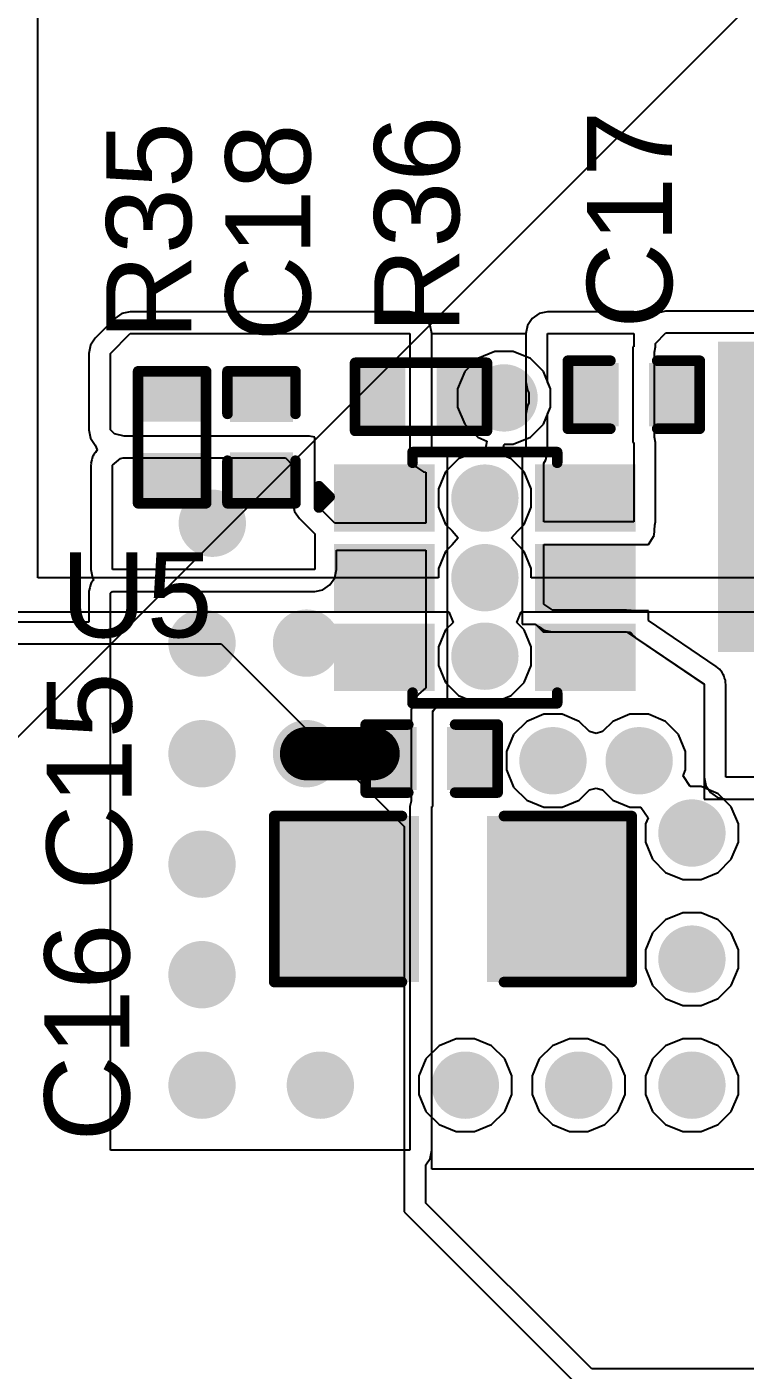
# Model space of a CAD drawing. Header units: millimetres. Extents: x 0 to 5423, y 0 to 5425.
# Drawn here: x 73.04 to 81.62, y 68.42 to 84.45 of the extents above; entities that cross this region are included whole.
import ezdxf

# ---------------------------------------------------------------- set-up
doc = ezdxf.new("R2010")
doc.units = ezdxf.units.MM
for name, color, linetype in [('BottomLayer', 5, 'Continuous'), ('BottomSolder', 6, 'Continuous'), ('TopLayer', 1, 'Continuous'), ('TopOverlay', 2, 'Continuous'), ('TopPaste', 8, 'Continuous'), ('TopSolder', 216, 'Continuous'), ('ViaHoleLayer', 16, 'Continuous')]:
    doc.layers.add(name, color=color, linetype=linetype)
doc.styles.add('Arial', font='', dxfattribs={"height": 0.2})
doc.styles.get('Arial').set_extended_font_data('Arial')

# ---------------------------------------------------------------- blocks, each defined once
blk = doc.blocks.new('0630CDMCCDS_6R8MC_18')
at = {"layer": 'TopLayer'}
for points in [[(-4.2, 1.75), (-1.85, 1.75), (-1.85, -1.75), (-4.2, -1.75)], [(1.85, 1.75), (4.2, 1.75), (4.2, -1.75), (1.85, -1.75)]]:
    blk.add_hatch(color=1, dxfattribs=at).paths.add_polyline_path(points)
at = {"layer": 'TopPaste'}
for points in [[(-4.2, 1.75), (-1.85, 1.75), (-1.85, -1.75), (-4.2, -1.75)], [(1.85, 1.75), (4.2, 1.75), (4.2, -1.75), (1.85, -1.75)]]:
    blk.add_hatch(color=8, dxfattribs=at).paths.add_polyline_path(points)
at = {"layer": 'TopSolder'}
for points in [[(-4.302, 1.852), (-1.748, 1.852), (-1.748, -1.852), (-4.302, -1.852)], [(1.748, 1.852), (4.302, 1.852), (4.302, -1.852), (1.748, -1.852)]]:
    blk.add_hatch(color=216, dxfattribs=at).paths.add_polyline_path(points)
at = {"layer": 'TopOverlay', "const_width": 0.127}
for points in [[(-3.708, 1.93), (-3.708, 3.3)], [(-3.708, 3.3), (3.708, 3.3)], [(3.708, 1.93), (3.708, 3.3)], [(-3.708, -3.3), (-3.708, -1.93)], [(3.708, -3.3), (3.708, -1.93)], [(-3.708, -3.3), (3.708, -3.3)]]:
    blk.add_lwpolyline(points, dxfattribs=at)
at = {"layer": 'TopOverlay', "const_width": 0.0635}
for points in [[(-3.74, 3.3, 1), (-3.677, 3.3, 1)], [(-3.74, 3.3, 1), (-3.677, 3.3, 1)], [(3.677, 3.3, 1), (3.74, 3.3, 1)], [(3.677, 3.3, 1), (3.74, 3.3, 1)], [(-3.74, 1.93, 1), (-3.677, 1.93, 1)], [(3.677, 1.93, 1), (3.74, 1.93, 1)], [(-3.74, -1.93, 1), (-3.677, -1.93, 1)], [(3.677, -1.93, 1), (3.74, -1.93, 1)], [(-3.74, -3.3, 1), (-3.677, -3.3, 1)], [(-3.74, -3.3, 1), (-3.677, -3.3, 1)], [(3.677, -3.3, 1), (3.74, -3.3, 1)], [(3.677, -3.3, 1), (3.74, -3.3, 1)]]:
    blk.add_lwpolyline(points, format="xyb", close=True, dxfattribs=at)
blk = doc.blocks.new('C___0402_23')
at = {"layer": 'TopLayer'}
for points in [[(-0.699, -0.318), (-0.699, 0.317), (-0.241, 0.317), (-0.241, -0.318)], [(0.241, -0.318), (0.241, 0.317), (0.699, 0.317), (0.699, -0.318)]]:
    blk.add_hatch(color=1, dxfattribs=at).paths.add_polyline_path(points)
at = {"layer": 'TopPaste'}
for points in [[(-0.699, -0.318), (-0.699, 0.317), (-0.241, 0.317), (-0.241, -0.318)], [(0.241, -0.318), (0.241, 0.317), (0.699, 0.317), (0.699, -0.318)]]:
    blk.add_hatch(color=8, dxfattribs=at).paths.add_polyline_path(points)
at = {"layer": 'TopSolder'}
for points in [[(-0.758, -0.377), (-0.758, 0.377), (-0.181, 0.377), (-0.181, -0.377)], [(0.181, -0.377), (0.181, 0.377), (0.758, 0.377), (0.758, -0.377)]]:
    blk.add_hatch(color=216, dxfattribs=at).paths.add_polyline_path(points)
at = {"layer": 'TopOverlay', "const_width": 0.127}
for points in [[(-0.787, -0.406), (-0.787, 0.406)], [(-0.279, 0.406), (-0.787, 0.406)], [(0.787, 0.406), (0.279, 0.406)], [(0.787, -0.406), (0.787, 0.406)], [(-0.279, -0.406), (-0.787, -0.406)], [(0.787, -0.406), (0.279, -0.406)]]:
    blk.add_lwpolyline(points, dxfattribs=at)
at = {"layer": 'TopOverlay', "const_width": 0.0635}
for points in [[(-0.819, 0.406, 1), (-0.756, 0.406, 1)], [(-0.819, 0.406, 1), (-0.756, 0.406, 1)], [(-0.311, 0.406, 1), (-0.248, 0.406, 1)], [(0.248, 0.406, 1), (0.311, 0.406, 1)], [(0.756, 0.406, 1), (0.819, 0.406, 1)], [(0.756, 0.406, 1), (0.819, 0.406, 1)], [(-0.819, -0.406, 1), (-0.756, -0.406, 1)], [(-0.819, -0.406, 1), (-0.756, -0.406, 1)], [(-0.311, -0.406, 1), (-0.248, -0.406, 1)], [(0.248, -0.406, 1), (0.311, -0.406, 1)], [(0.756, -0.406, 1), (0.819, -0.406, 1)], [(0.756, -0.406, 1), (0.819, -0.406, 1)]]:
    blk.add_lwpolyline(points, format="xyb", close=True, dxfattribs=at)
blk = doc.blocks.new('C___0402_24')
at = {"layer": 'TopLayer'}
for points in [[(-0.699, -0.318), (-0.699, 0.318), (-0.241, 0.318), (-0.241, -0.318)], [(0.241, -0.318), (0.241, 0.318), (0.699, 0.318), (0.699, -0.318)]]:
    blk.add_hatch(color=1, dxfattribs=at).paths.add_polyline_path(points)
at = {"layer": 'TopPaste'}
for points in [[(-0.699, -0.318), (-0.699, 0.318), (-0.241, 0.318), (-0.241, -0.318)], [(0.241, -0.318), (0.241, 0.318), (0.699, 0.318), (0.699, -0.318)]]:
    blk.add_hatch(color=8, dxfattribs=at).paths.add_polyline_path(points)
at = {"layer": 'TopSolder'}
for points in [[(-0.758, -0.377), (-0.758, 0.377), (-0.181, 0.377), (-0.181, -0.377)], [(0.181, -0.377), (0.181, 0.377), (0.758, 0.377), (0.758, -0.377)]]:
    blk.add_hatch(color=216, dxfattribs=at).paths.add_polyline_path(points)
at = {"layer": 'TopOverlay', "const_width": 0.127}
for points in [[(-0.787, 0.406), (-0.787, -0.406)], [(-0.279, 0.406), (-0.787, 0.406)], [(0.787, 0.406), (0.279, 0.406)], [(0.787, 0.406), (0.787, -0.406)], [(-0.279, -0.406), (-0.787, -0.406)], [(0.787, -0.406), (0.279, -0.406)]]:
    blk.add_lwpolyline(points, dxfattribs=at)
at = {"layer": 'TopOverlay', "const_width": 0.0635}
for points in [[(-0.819, 0.406, 1), (-0.756, 0.406, 1)], [(-0.819, 0.406, 1), (-0.756, 0.406, 1)], [(-0.311, 0.406, 1), (-0.248, 0.406, 1)], [(0.248, 0.406, 1), (0.311, 0.406, 1)], [(0.756, 0.406, 1), (0.819, 0.406, 1)], [(0.756, 0.406, 1), (0.819, 0.406, 1)], [(-0.819, -0.406, 1), (-0.756, -0.406, 1)], [(-0.819, -0.406, 1), (-0.756, -0.406, 1)], [(-0.311, -0.406, 1), (-0.248, -0.406, 1)], [(0.248, -0.406, 1), (0.311, -0.406, 1)], [(0.756, -0.406, 1), (0.819, -0.406, 1)], [(0.756, -0.406, 1), (0.819, -0.406, 1)]]:
    blk.add_lwpolyline(points, format="xyb", close=True, dxfattribs=at)
blk = doc.blocks.new('____0402_25')
at = {"layer": 'TopLayer'}
for points in [[(-0.699, -0.318), (-0.699, 0.318), (-0.241, 0.318), (-0.241, -0.318)], [(0.241, -0.318), (0.241, 0.318), (0.699, 0.318), (0.699, -0.318)]]:
    blk.add_hatch(color=1, dxfattribs=at).paths.add_polyline_path(points)
at = {"layer": 'TopPaste'}
for points in [[(-0.699, -0.318), (-0.699, 0.318), (-0.241, 0.318), (-0.241, -0.318)], [(0.241, -0.318), (0.241, 0.318), (0.699, 0.318), (0.699, -0.318)]]:
    blk.add_hatch(color=8, dxfattribs=at).paths.add_polyline_path(points)
at = {"layer": 'TopSolder'}
for points in [[(-0.758, -0.377), (-0.758, 0.377), (-0.181, 0.377), (-0.181, -0.377)], [(0.181, -0.377), (0.181, 0.377), (0.758, 0.377), (0.758, -0.377)]]:
    blk.add_hatch(color=216, dxfattribs=at).paths.add_polyline_path(points)
at = {"layer": 'TopOverlay', "const_width": 0.127}
for points in [[(-0.787, 0.406), (-0.787, -0.406)], [(-0.279, 0.406), (-0.787, 0.406)], [(0.787, 0.406), (0.279, 0.406)], [(0.787, 0.406), (0.787, -0.406)], [(-0.279, -0.406), (-0.787, -0.406)], [(0.787, -0.406), (0.279, -0.406)]]:
    blk.add_lwpolyline(points, dxfattribs=at)
at = {"layer": 'TopOverlay', "const_width": 0.0635}
for points in [[(-0.819, 0.406, 1), (-0.756, 0.406, 1)], [(-0.819, 0.406, 1), (-0.756, 0.406, 1)], [(-0.311, 0.406, 1), (-0.248, 0.406, 1)], [(0.248, 0.406, 1), (0.311, 0.406, 1)], [(0.756, 0.406, 1), (0.819, 0.406, 1)], [(0.756, 0.406, 1), (0.819, 0.406, 1)], [(-0.819, -0.406, 1), (-0.756, -0.406, 1)], [(-0.819, -0.406, 1), (-0.756, -0.406, 1)], [(-0.311, -0.406, 1), (-0.248, -0.406, 1)], [(0.248, -0.406, 1), (0.311, -0.406, 1)], [(0.756, -0.406, 1), (0.819, -0.406, 1)], [(0.756, -0.406, 1), (0.819, -0.406, 1)]]:
    blk.add_lwpolyline(points, format="xyb", close=True, dxfattribs=at)
blk = doc.blocks.new('C___1206_26')
at = {"layer": 'TopLayer'}
for points in [[(-2.032, 0.889), (-0.508, 0.889), (-0.508, -0.889), (-2.032, -0.889)], [(0.508, 0.889), (2.032, 0.889), (2.032, -0.889), (0.508, -0.889)]]:
    blk.add_hatch(color=1, dxfattribs=at).paths.add_polyline_path(points)
at = {"layer": 'TopPaste'}
for points in [[(-2.032, 0.889), (-0.508, 0.889), (-0.508, -0.889), (-2.032, -0.889)], [(0.508, 0.889), (2.032, 0.889), (2.032, -0.889), (0.508, -0.889)]]:
    blk.add_hatch(color=8, dxfattribs=at).paths.add_polyline_path(points)
at = {"layer": 'TopSolder'}
for points in [[(-2.1336, 0.9906), (-0.4064, 0.9906), (-0.4064, -0.9906), (-2.1336, -0.9906)], [(0.4064, 0.9906), (2.1336, 0.9906), (2.1336, -0.9906), (0.4064, -0.9906)]]:
    blk.add_hatch(color=216, dxfattribs=at).paths.add_polyline_path(points)
at = {"layer": 'TopOverlay', "const_width": 0.127}
for points in [[(-0.6096, 0.9906), (-2.1336, 0.9906)], [(-2.1336, 0.9906), (-2.1336, -0.9906)], [(2.1336, 0.9906), (0.6096, 0.9906)], [(2.1336, 0.9906), (2.1336, -0.9906)], [(-0.6096, -0.9906), (-2.1336, -0.9906)], [(2.1336, -0.9906), (0.6096, -0.9906)]]:
    blk.add_lwpolyline(points, dxfattribs=at)
at = {"layer": 'TopOverlay', "const_width": 0.0635}
for points in [[(-2.16535, 0.9906, 1), (-2.10185, 0.9906, 1)], [(-2.16535, 0.9906, 1), (-2.10185, 0.9906, 1)], [(-0.64135, 0.9906, 1), (-0.57785, 0.9906, 1)], [(0.57785, 0.9906, 1), (0.64135, 0.9906, 1)], [(2.10185, 0.9906, 1), (2.16535, 0.9906, 1)], [(2.10185, 0.9906, 1), (2.16535, 0.9906, 1)], [(-2.16535, -0.9906, 1), (-2.10185, -0.9906, 1)], [(-2.16535, -0.9906, 1), (-2.10185, -0.9906, 1)], [(-0.64135, -0.9906, 1), (-0.57785, -0.9906, 1)], [(0.57785, -0.9906, 1), (0.64135, -0.9906, 1)], [(2.10185, -0.9906, 1), (2.16535, -0.9906, 1)], [(2.10185, -0.9906, 1), (2.16535, -0.9906, 1)]]:
    blk.add_lwpolyline(points, format="xyb", close=True, dxfattribs=at)
blk = doc.blocks.new('TSOT_23_6_137')
at = {"layer": 'TopLayer'}
for points in [[(-1.7, 1.25), (-0.7, 1.25), (-0.7, 0.65), (-1.7, 0.65)], [(0.7, 1.25), (1.7, 1.25), (1.7, 0.65), (0.7, 0.65)], [(-1.7, 0.3), (-0.7, 0.3), (-0.7, -0.3), (-1.7, -0.3)], [(0.7, 0.3), (1.7, 0.3), (1.7, -0.3), (0.7, -0.3)], [(-1.7, -0.65), (-0.7, -0.65), (-0.7, -1.25), (-1.7, -1.25)], [(0.7, -0.65), (1.7, -0.65), (1.7, -1.25), (0.7, -1.25)]]:
    blk.add_hatch(color=1, dxfattribs=at).paths.add_polyline_path(points)
at = {"layer": 'TopPaste'}
for points in [[(-1.7, 1.25), (-0.7, 1.25), (-0.7, 0.65), (-1.7, 0.65)], [(0.7, 1.25), (1.7, 1.25), (1.7, 0.65), (0.7, 0.65)], [(-1.7, 0.3), (-0.7, 0.3), (-0.7, -0.3), (-1.7, -0.3)], [(0.7, 0.3), (1.7, 0.3), (1.7, -0.3), (0.7, -0.3)], [(-1.7, -0.65), (-0.7, -0.65), (-0.7, -1.25), (-1.7, -1.25)], [(0.7, -0.65), (1.7, -0.65), (1.7, -1.25), (0.7, -1.25)]]:
    blk.add_hatch(color=8, dxfattribs=at).paths.add_polyline_path(points)
at = {"layer": 'TopSolder'}
for points in [[(-1.802, 1.352), (-0.598, 1.352), (-0.598, 0.548), (-1.802, 0.548)], [(0.598, 1.352), (1.802, 1.352), (1.802, 0.548), (0.598, 0.548)], [(-1.802, 0.402), (-0.598, 0.402), (-0.598, -0.402), (-1.802, -0.402)], [(0.598, 0.402), (1.802, 0.402), (1.802, -0.402), (0.598, -0.402)], [(-1.802, -0.548), (-0.598, -0.548), (-0.598, -1.352), (-1.802, -1.352)], [(0.598, -0.548), (1.802, -0.548), (1.802, -1.352), (0.598, -1.352)]]:
    blk.add_hatch(color=216, dxfattribs=at).paths.add_polyline_path(points)
at = {"layer": 'TopOverlay', "const_width": 0.127}
for points in [[(-0.864, 1.372), (-0.864, 1.499)], [(-0.864, 1.499), (0.864, 1.499)], [(0.864, 1.372), (0.864, 1.499)], [(-1.981, 1.092), (-1.854, 0.965)], [(-1.981, 0.838), (-1.981, 1.092)], [(-1.981, 0.838), (-1.854, 0.965)], [(-0.864, -1.499), (-0.864, -1.372)], [(-0.864, -1.499), (0.864, -1.499)], [(0.864, -1.499), (0.864, -1.372)]]:
    blk.add_lwpolyline(points, dxfattribs=at)
at = {"layer": 'TopOverlay', "const_width": 0.0635}
for points in [[(-0.895, 1.499, 1), (-0.832, 1.499, 1)], [(-0.895, 1.499, 1), (-0.832, 1.499, 1)], [(0.832, 1.499, 1), (0.895, 1.499, 1)], [(0.832, 1.499, 1), (0.895, 1.499, 1)], [(-0.895, 1.372, 1), (-0.832, 1.372, 1)], [(0.832, 1.372, 1), (0.895, 1.372, 1)], [(-2.013, 1.092, 1), (-1.949, 1.092, 1)], [(-2.013, 1.092, 1), (-1.949, 1.092, 1)], [(-1.886, 0.965, 1), (-1.822, 0.965, 1)], [(-1.886, 0.965, 1), (-1.822, 0.965, 1)], [(-2.013, 0.838, 1), (-1.949, 0.838, 1)], [(-2.013, 0.838, 1), (-1.949, 0.838, 1)], [(-0.895, -1.372, 1), (-0.832, -1.372, 1)], [(-0.895, -1.499, 1), (-0.832, -1.499, 1)], [(-0.895, -1.499, 1), (-0.832, -1.499, 1)], [(0.832, -1.372, 1), (0.895, -1.372, 1)], [(0.832, -1.499, 1), (0.895, -1.499, 1)], [(0.832, -1.499, 1), (0.895, -1.499, 1)]]:
    blk.add_lwpolyline(points, format="xyb", close=True, dxfattribs=at)
blk = doc.blocks.new('R___0402_267')
at = {"layer": 'TopLayer'}
for points in [[(-0.699, -0.318), (-0.699, 0.318), (-0.241, 0.318), (-0.241, -0.318)], [(0.241, -0.318), (0.241, 0.318), (0.699, 0.318), (0.699, -0.318)]]:
    blk.add_hatch(color=1, dxfattribs=at).paths.add_polyline_path(points)
at = {"layer": 'TopPaste'}
for points in [[(-0.699, -0.318), (-0.699, 0.318), (-0.241, 0.318), (-0.241, -0.318)], [(0.241, -0.318), (0.241, 0.318), (0.699, 0.318), (0.699, -0.318)]]:
    blk.add_hatch(color=8, dxfattribs=at).paths.add_polyline_path(points)
at = {"layer": 'TopSolder'}
for points in [[(-0.754, -0.373), (-0.754, 0.373), (-0.186, 0.373), (-0.186, -0.373)], [(0.186, -0.373), (0.186, 0.373), (0.754, 0.373), (0.754, -0.373)]]:
    blk.add_hatch(color=216, dxfattribs=at).paths.add_polyline_path(points)
at = {"layer": 'TopOverlay'}
for points, const_width in [([(-0.787, 0.406), (-0.787, -0.406)], 0.127), ([(0.787, 0.406), (-0.787, 0.406)], 0.127), ([(0.787, 0.406), (0.787, -0.406)], 0.127), ([(0.787, -0.406), (-0.787, -0.406)], 0.127), ([(0.813, -0.432), (-0.813, -0.432)], 0.00323)]:
    blk.add_lwpolyline(points, dxfattribs=dict(at, const_width=const_width))
for points, const_width in [([(-0.819, 0.406, 1), (-0.756, 0.406, 1)], 0.0635), ([(-0.819, 0.406, 1), (-0.756, 0.406, 1)], 0.0635), ([(0.756, 0.406, 1), (0.819, 0.406, 1)], 0.0635), ([(0.756, 0.406, 1), (0.819, 0.406, 1)], 0.0635), ([(-0.819, -0.406, 1), (-0.756, -0.406, 1)], 0.0635), ([(-0.819, -0.406, 1), (-0.756, -0.406, 1)], 0.0635), ([(-0.814, -0.432, 1), (-0.812, -0.432, 1)], 0.00161), ([(0.756, -0.406, 1), (0.819, -0.406, 1)], 0.0635), ([(0.756, -0.406, 1), (0.819, -0.406, 1)], 0.0635), ([(0.812, -0.432, 1), (0.814, -0.432, 1)], 0.00161)]:
    blk.add_lwpolyline(points, format="xyb", close=True, dxfattribs=dict(at, const_width=const_width))
blk = doc.blocks.new('R___0402_268')
at = {"layer": 'TopLayer'}
for points in [[(-0.699, -0.318), (-0.699, 0.317), (-0.241, 0.317), (-0.241, -0.318)], [(0.241, -0.318), (0.241, 0.317), (0.699, 0.317), (0.699, -0.318)]]:
    blk.add_hatch(color=1, dxfattribs=at).paths.add_polyline_path(points)
at = {"layer": 'TopPaste'}
for points in [[(-0.699, -0.318), (-0.699, 0.317), (-0.241, 0.317), (-0.241, -0.318)], [(0.241, -0.318), (0.241, 0.317), (0.699, 0.317), (0.699, -0.318)]]:
    blk.add_hatch(color=8, dxfattribs=at).paths.add_polyline_path(points)
at = {"layer": 'TopSolder'}
for points in [[(-0.754, -0.373), (-0.754, 0.373), (-0.186, 0.373), (-0.186, -0.373)], [(0.186, -0.373), (0.186, 0.373), (0.754, 0.373), (0.754, -0.373)]]:
    blk.add_hatch(color=216, dxfattribs=at).paths.add_polyline_path(points)
at = {"layer": 'TopOverlay'}
for points, const_width in [([(-0.787, -0.406), (-0.787, 0.406)], 0.127), ([(0.787, 0.406), (-0.787, 0.406)], 0.127), ([(0.787, -0.406), (0.787, 0.406)], 0.127), ([(0.787, -0.406), (-0.787, -0.406)], 0.127), ([(0.813, -0.432), (-0.813, -0.432)], 0.00323)]:
    blk.add_lwpolyline(points, dxfattribs=dict(at, const_width=const_width))
for points, const_width in [([(-0.819, 0.406, 1), (-0.756, 0.406, 1)], 0.0635), ([(-0.819, 0.406, 1), (-0.756, 0.406, 1)], 0.0635), ([(0.756, 0.406, 1), (0.819, 0.406, 1)], 0.0635), ([(0.756, 0.406, 1), (0.819, 0.406, 1)], 0.0635), ([(-0.819, -0.406, 1), (-0.756, -0.406, 1)], 0.0635), ([(-0.819, -0.406, 1), (-0.756, -0.406, 1)], 0.0635), ([(-0.814, -0.432, 1), (-0.812, -0.432, 1)], 0.00161), ([(0.756, -0.406, 1), (0.819, -0.406, 1)], 0.0635), ([(0.756, -0.406, 1), (0.819, -0.406, 1)], 0.0635), ([(0.812, -0.432, 1), (0.814, -0.432, 1)], 0.00161)]:
    blk.add_lwpolyline(points, format="xyb", close=True, dxfattribs=dict(at, const_width=const_width))

msp = doc.modelspace()

# ---------------------------------------------------------------- hatches: boundary and pattern name
at = {"layer": 'BottomLayer'}
h = msp.add_hatch(color=5, dxfattribs=at)
edge = h.paths.add_edge_path()
edge.add_arc((78.741, 80.023), 0.3, 0, 360)
h = msp.add_hatch(color=5, dxfattribs=at)
edge = h.paths.add_edge_path()
edge.add_arc((78.512, 78.827), 0.3, 0, 360)
h = msp.add_hatch(color=5, dxfattribs=at)
edge = h.paths.add_edge_path()
edge.add_arc((75.258, 78.527), 0.3, 0, 360)
h = msp.add_hatch(color=5, dxfattribs=at)
edge = h.paths.add_edge_path()
edge.add_arc((78.512, 77.877), 0.3, 0, 360)
h = msp.add_hatch(color=5, dxfattribs=at)
edge = h.paths.add_edge_path()
edge.add_arc((75.135, 77.096), 0.3, 0, 360)
h = msp.add_hatch(color=5, dxfattribs=at)
edge = h.paths.add_edge_path()
edge.add_arc((76.383, 77.096), 0.3, 0, 360)
h = msp.add_hatch(color=5, dxfattribs=at)
edge = h.paths.add_edge_path()
edge.add_arc((78.512, 76.94), 0.3, 0, 360)
h = msp.add_hatch(color=5, dxfattribs=at)
edge = h.paths.add_edge_path()
edge.add_arc((75.135, 75.776), 0.3, 0, 360)
h = msp.add_hatch(color=5, dxfattribs=at)
edge = h.paths.add_edge_path()
edge.add_arc((76.383, 75.776), 0.3, 0, 360)
h = msp.add_hatch(color=5, dxfattribs=at)
edge = h.paths.add_edge_path()
edge.add_arc((79.325, 75.692), 0.3, 0, 360)
h = msp.add_hatch(color=5, dxfattribs=at)
edge = h.paths.add_edge_path()
edge.add_arc((80.354, 75.692), 0.3, 0, 360)
h = msp.add_hatch(color=5, dxfattribs=at)
edge = h.paths.add_edge_path()
edge.add_arc((80.984, 74.829), 0.3, 0, 360)
h = msp.add_hatch(color=5, dxfattribs=at)
edge = h.paths.add_edge_path()
edge.add_arc((75.135, 74.457), 0.3, 0, 360)
h = msp.add_hatch(color=5, dxfattribs=at)
edge = h.paths.add_edge_path()
edge.add_arc((80.984, 73.324), 0.3, 0, 360)
h = msp.add_hatch(color=5, dxfattribs=at)
edge = h.paths.add_edge_path()
edge.add_arc((75.135, 73.138), 0.3, 0, 360)
h = msp.add_hatch(color=5, dxfattribs=at)
edge = h.paths.add_edge_path()
edge.add_arc((75.135, 71.819), 0.3, 0, 360)
h = msp.add_hatch(color=5, dxfattribs=at)
edge = h.paths.add_edge_path()
edge.add_arc((76.548, 71.819), 0.3, 0, 360)
h = msp.add_hatch(color=5, dxfattribs=at)
edge = h.paths.add_edge_path()
edge.add_arc((78.279, 71.819), 0.3, 0, 360)
h = msp.add_hatch(color=5, dxfattribs=at)
edge = h.paths.add_edge_path()
edge.add_arc((79.632, 71.819), 0.3, 0, 360)
h = msp.add_hatch(color=5, dxfattribs=at)
edge = h.paths.add_edge_path()
edge.add_arc((80.984, 71.819), 0.3, 0, 360)
at = {"layer": 'BottomSolder'}
h = msp.add_hatch(color=6, dxfattribs=at)
edge = h.paths.add_edge_path()
edge.add_arc((78.741, 80.023), 0.402, 0, 360)
h = msp.add_hatch(color=6, dxfattribs=at)
edge = h.paths.add_edge_path()
edge.add_arc((78.512, 78.827), 0.402, 0, 360)
h = msp.add_hatch(color=6, dxfattribs=at)
edge = h.paths.add_edge_path()
edge.add_arc((75.258, 78.527), 0.402, 0, 360)
h = msp.add_hatch(color=6, dxfattribs=at)
edge = h.paths.add_edge_path()
edge.add_arc((78.512, 77.877), 0.402, 0, 360)
h = msp.add_hatch(color=6, dxfattribs=at)
edge = h.paths.add_edge_path()
edge.add_arc((75.135, 77.096), 0.402, 0, 360)
h = msp.add_hatch(color=6, dxfattribs=at)
edge = h.paths.add_edge_path()
edge.add_arc((76.383, 77.096), 0.402, 0, 360)
h = msp.add_hatch(color=6, dxfattribs=at)
edge = h.paths.add_edge_path()
edge.add_arc((78.512, 76.94), 0.402, 0, 360)
h = msp.add_hatch(color=6, dxfattribs=at)
edge = h.paths.add_edge_path()
edge.add_arc((75.135, 75.776), 0.402, 0, 360)
h = msp.add_hatch(color=6, dxfattribs=at)
edge = h.paths.add_edge_path()
edge.add_arc((76.383, 75.776), 0.402, 0, 360)
h = msp.add_hatch(color=6, dxfattribs=at)
edge = h.paths.add_edge_path()
edge.add_arc((79.325, 75.692), 0.402, 0, 360)
h = msp.add_hatch(color=6, dxfattribs=at)
edge = h.paths.add_edge_path()
edge.add_arc((80.354, 75.692), 0.402, 0, 360)
h = msp.add_hatch(color=6, dxfattribs=at)
edge = h.paths.add_edge_path()
edge.add_arc((80.984, 74.829), 0.402, 0, 360)
h = msp.add_hatch(color=6, dxfattribs=at)
edge = h.paths.add_edge_path()
edge.add_arc((75.135, 74.457), 0.402, 0, 360)
h = msp.add_hatch(color=6, dxfattribs=at)
edge = h.paths.add_edge_path()
edge.add_arc((80.984, 73.324), 0.402, 0, 360)
h = msp.add_hatch(color=6, dxfattribs=at)
edge = h.paths.add_edge_path()
edge.add_arc((75.135, 73.138), 0.402, 0, 360)
h = msp.add_hatch(color=6, dxfattribs=at)
edge = h.paths.add_edge_path()
edge.add_arc((75.135, 71.819), 0.402, 0, 360)
h = msp.add_hatch(color=6, dxfattribs=at)
edge = h.paths.add_edge_path()
edge.add_arc((76.548, 71.819), 0.402, 0, 360)
h = msp.add_hatch(color=6, dxfattribs=at)
edge = h.paths.add_edge_path()
edge.add_arc((78.279, 71.819), 0.402, 0, 360)
h = msp.add_hatch(color=6, dxfattribs=at)
edge = h.paths.add_edge_path()
edge.add_arc((79.632, 71.819), 0.402, 0, 360)
h = msp.add_hatch(color=6, dxfattribs=at)
edge = h.paths.add_edge_path()
edge.add_arc((80.984, 71.819), 0.402, 0, 360)
at = {"layer": 'TopLayer'}
h = msp.add_hatch(color=1, dxfattribs=at)
edge = h.paths.add_edge_path()
edge.add_arc((78.741, 80.023), 0.3, 0, 360)
h = msp.add_hatch(color=1, dxfattribs=at)
edge = h.paths.add_edge_path()
edge.add_arc((78.512, 78.827), 0.3, 0, 360)
h = msp.add_hatch(color=1, dxfattribs=at)
edge = h.paths.add_edge_path()
edge.add_arc((75.258, 78.527), 0.3, 0, 360)
h = msp.add_hatch(color=1, dxfattribs=at)
edge = h.paths.add_edge_path()
edge.add_arc((78.512, 77.877), 0.3, 0, 360)
h = msp.add_hatch(color=1, dxfattribs=at)
edge = h.paths.add_edge_path()
edge.add_arc((75.135, 77.096), 0.3, 0, 360)
h = msp.add_hatch(color=1, dxfattribs=at)
edge = h.paths.add_edge_path()
edge.add_arc((76.383, 77.096), 0.3, 0, 360)
h = msp.add_hatch(color=1, dxfattribs=at)
edge = h.paths.add_edge_path()
edge.add_arc((78.512, 76.94), 0.3, 0, 360)
h = msp.add_hatch(color=1, dxfattribs=at)
edge = h.paths.add_edge_path()
edge.add_arc((75.135, 75.776), 0.3, 0, 360)
h = msp.add_hatch(color=1, dxfattribs=at)
edge = h.paths.add_edge_path()
edge.add_arc((76.383, 75.776), 0.3, 0, 360)
h = msp.add_hatch(color=1, dxfattribs=at)
edge = h.paths.add_edge_path()
edge.add_arc((79.325, 75.692), 0.3, 0, 360)
h = msp.add_hatch(color=1, dxfattribs=at)
edge = h.paths.add_edge_path()
edge.add_arc((80.354, 75.692), 0.3, 0, 360)
h = msp.add_hatch(color=1, dxfattribs=at)
edge = h.paths.add_edge_path()
edge.add_arc((80.984, 74.829), 0.3, 0, 360)
h = msp.add_hatch(color=1, dxfattribs=at)
edge = h.paths.add_edge_path()
edge.add_arc((75.135, 74.457), 0.3, 0, 360)
h = msp.add_hatch(color=1, dxfattribs=at)
edge = h.paths.add_edge_path()
edge.add_arc((80.984, 73.324), 0.3, 0, 360)
h = msp.add_hatch(color=1, dxfattribs=at)
edge = h.paths.add_edge_path()
edge.add_arc((75.135, 73.138), 0.3, 0, 360)
h = msp.add_hatch(color=1, dxfattribs=at)
edge = h.paths.add_edge_path()
edge.add_arc((75.135, 71.819), 0.3, 0, 360)
h = msp.add_hatch(color=1, dxfattribs=at)
edge = h.paths.add_edge_path()
edge.add_arc((76.548, 71.819), 0.3, 0, 360)
h = msp.add_hatch(color=1, dxfattribs=at)
edge = h.paths.add_edge_path()
edge.add_arc((78.279, 71.819), 0.3, 0, 360)
h = msp.add_hatch(color=1, dxfattribs=at)
edge = h.paths.add_edge_path()
edge.add_arc((79.632, 71.819), 0.3, 0, 360)
h = msp.add_hatch(color=1, dxfattribs=at)
edge = h.paths.add_edge_path()
edge.add_arc((80.984, 71.819), 0.3, 0, 360)
at = {"layer": 'TopSolder'}
h = msp.add_hatch(color=216, dxfattribs=at)
edge = h.paths.add_edge_path()
edge.add_arc((78.741, 80.023), 0.402, 0, 360)
h = msp.add_hatch(color=216, dxfattribs=at)
edge = h.paths.add_edge_path()
edge.add_arc((78.512, 78.827), 0.402, 0, 360)
h = msp.add_hatch(color=216, dxfattribs=at)
edge = h.paths.add_edge_path()
edge.add_arc((75.258, 78.527), 0.402, 0, 360)
h = msp.add_hatch(color=216, dxfattribs=at)
edge = h.paths.add_edge_path()
edge.add_arc((78.512, 77.877), 0.402, 0, 360)
h = msp.add_hatch(color=216, dxfattribs=at)
edge = h.paths.add_edge_path()
edge.add_arc((75.135, 77.096), 0.402, 0, 360)
h = msp.add_hatch(color=216, dxfattribs=at)
edge = h.paths.add_edge_path()
edge.add_arc((76.383, 77.096), 0.402, 0, 360)
h = msp.add_hatch(color=216, dxfattribs=at)
edge = h.paths.add_edge_path()
edge.add_arc((78.512, 76.94), 0.402, 0, 360)
h = msp.add_hatch(color=216, dxfattribs=at)
edge = h.paths.add_edge_path()
edge.add_arc((75.135, 75.776), 0.402, 0, 360)
h = msp.add_hatch(color=216, dxfattribs=at)
edge = h.paths.add_edge_path()
edge.add_arc((76.383, 75.776), 0.402, 0, 360)
h = msp.add_hatch(color=216, dxfattribs=at)
edge = h.paths.add_edge_path()
edge.add_arc((79.325, 75.692), 0.402, 0, 360)
h = msp.add_hatch(color=216, dxfattribs=at)
edge = h.paths.add_edge_path()
edge.add_arc((80.354, 75.692), 0.402, 0, 360)
h = msp.add_hatch(color=216, dxfattribs=at)
edge = h.paths.add_edge_path()
edge.add_arc((80.984, 74.829), 0.402, 0, 360)
h = msp.add_hatch(color=216, dxfattribs=at)
edge = h.paths.add_edge_path()
edge.add_arc((75.135, 74.457), 0.402, 0, 360)
h = msp.add_hatch(color=216, dxfattribs=at)
edge = h.paths.add_edge_path()
edge.add_arc((80.984, 73.324), 0.402, 0, 360)
h = msp.add_hatch(color=216, dxfattribs=at)
edge = h.paths.add_edge_path()
edge.add_arc((75.135, 73.138), 0.402, 0, 360)
h = msp.add_hatch(color=216, dxfattribs=at)
edge = h.paths.add_edge_path()
edge.add_arc((75.135, 71.819), 0.402, 0, 360)
h = msp.add_hatch(color=216, dxfattribs=at)
edge = h.paths.add_edge_path()
edge.add_arc((76.548, 71.819), 0.402, 0, 360)
h = msp.add_hatch(color=216, dxfattribs=at)
edge = h.paths.add_edge_path()
edge.add_arc((78.279, 71.819), 0.402, 0, 360)
h = msp.add_hatch(color=216, dxfattribs=at)
edge = h.paths.add_edge_path()
edge.add_arc((79.632, 71.819), 0.402, 0, 360)
h = msp.add_hatch(color=216, dxfattribs=at)
edge = h.paths.add_edge_path()
edge.add_arc((80.984, 71.819), 0.402, 0, 360)
at = {"layer": 'ViaHoleLayer'}
h = msp.add_hatch(color=16, dxfattribs=at)
edge = h.paths.add_edge_path()
edge.add_arc((78.741, 80.023), 0.15, 0, 360)
h = msp.add_hatch(color=16, dxfattribs=at)
edge = h.paths.add_edge_path()
edge.add_arc((78.512, 78.827), 0.15, 0, 360)
h = msp.add_hatch(color=16, dxfattribs=at)
edge = h.paths.add_edge_path()
edge.add_arc((75.258, 78.527), 0.15, 0, 360)
h = msp.add_hatch(color=16, dxfattribs=at)
edge = h.paths.add_edge_path()
edge.add_arc((78.512, 77.877), 0.15, 0, 360)
h = msp.add_hatch(color=16, dxfattribs=at)
edge = h.paths.add_edge_path()
edge.add_arc((75.135, 77.096), 0.15, 0, 360)
h = msp.add_hatch(color=16, dxfattribs=at)
edge = h.paths.add_edge_path()
edge.add_arc((76.383, 77.096), 0.15, 0, 360)
h = msp.add_hatch(color=16, dxfattribs=at)
edge = h.paths.add_edge_path()
edge.add_arc((78.512, 76.94), 0.15, 0, 360)
h = msp.add_hatch(color=16, dxfattribs=at)
edge = h.paths.add_edge_path()
edge.add_arc((75.135, 75.776), 0.15, 0, 360)
h = msp.add_hatch(color=16, dxfattribs=at)
edge = h.paths.add_edge_path()
edge.add_arc((76.383, 75.776), 0.15, 0, 360)
h = msp.add_hatch(color=16, dxfattribs=at)
edge = h.paths.add_edge_path()
edge.add_arc((79.325, 75.692), 0.15, 0, 360)
h = msp.add_hatch(color=16, dxfattribs=at)
edge = h.paths.add_edge_path()
edge.add_arc((80.354, 75.692), 0.15, 0, 360)
h = msp.add_hatch(color=16, dxfattribs=at)
edge = h.paths.add_edge_path()
edge.add_arc((80.984, 74.829), 0.15, 0, 360)
h = msp.add_hatch(color=16, dxfattribs=at)
edge = h.paths.add_edge_path()
edge.add_arc((75.135, 74.457), 0.15, 0, 360)
h = msp.add_hatch(color=16, dxfattribs=at)
edge = h.paths.add_edge_path()
edge.add_arc((80.984, 73.324), 0.15, 0, 360)
h = msp.add_hatch(color=16, dxfattribs=at)
edge = h.paths.add_edge_path()
edge.add_arc((75.135, 73.138), 0.15, 0, 360)
h = msp.add_hatch(color=16, dxfattribs=at)
edge = h.paths.add_edge_path()
edge.add_arc((75.135, 71.819), 0.15, 0, 360)
h = msp.add_hatch(color=16, dxfattribs=at)
edge = h.paths.add_edge_path()
edge.add_arc((76.548, 71.819), 0.15, 0, 360)
h = msp.add_hatch(color=16, dxfattribs=at)
edge = h.paths.add_edge_path()
edge.add_arc((78.279, 71.819), 0.15, 0, 360)
h = msp.add_hatch(color=16, dxfattribs=at)
edge = h.paths.add_edge_path()
edge.add_arc((79.632, 71.819), 0.15, 0, 360)
h = msp.add_hatch(color=16, dxfattribs=at)
edge = h.paths.add_edge_path()
edge.add_arc((80.984, 71.819), 0.15, 0, 360)

# ---------------------------------------------------------------- linework, layer by layer
at = {"layer": 'BottomLayer'}
for p, q in [((73.177, 77.877), (73.177, 86.208)), ((78.631, 80.577), (78.427, 80.493)), ((78.851, 80.577), (78.631, 80.577)), ((79.055, 80.493), (78.851, 80.577)), ((78.271, 80.337), (78.187, 80.133)), ((78.427, 80.493), (78.271, 80.337)), ((79.21, 80.337), (79.055, 80.493)), ((79.295, 80.133), (79.21, 80.337)), ((78.187, 80.133), (78.187, 79.913)), ((79.295, 79.913), (79.295, 80.133)), ((78.187, 79.913), (78.271, 79.709)), ((79.21, 79.709), (79.295, 79.913)), ((78.271, 79.709), (78.427, 79.553)), ((79.055, 79.553), (79.21, 79.709)), ((78.427, 79.553), (78.537, 79.508)), ((78.851, 79.469), (79.055, 79.553)), ((78.402, 79.381), (78.198, 79.296)), ((78.512, 79.381), (78.402, 79.381)), ((78.537, 79.508), (78.512, 79.381)), ((78.716, 79.342), (78.741, 79.469)), ((78.741, 79.469), (78.851, 79.469)), ((78.198, 79.296), (78.043, 79.141)), ((78.826, 79.296), (78.716, 79.342)), ((78.982, 79.141), (78.826, 79.296)), ((78.043, 79.141), (77.958, 78.937)), ((79.066, 78.937), (78.982, 79.141)), ((77.958, 78.937), (77.958, 78.717)), ((79.066, 78.717), (79.066, 78.937)), ((77.958, 78.717), (78.043, 78.513)), ((78.982, 78.513), (79.066, 78.717)), ((78.043, 78.513), (78.121, 78.435)), ((78.121, 78.435), (78.194, 78.352)), ((78.831, 78.352), (78.904, 78.435)), ((78.904, 78.435), (78.982, 78.513)), ((78.121, 78.269), (78.043, 78.191)), ((78.194, 78.352), (78.121, 78.269)), ((78.904, 78.269), (78.831, 78.352)), ((78.982, 78.191), (78.904, 78.269)), ((78.043, 78.191), (77.958, 77.987)), ((79.066, 77.987), (78.982, 78.191)), ((77.958, 77.987), (77.958, 77.877)), ((79.066, 77.877), (79.066, 77.987)), ((77.958, 77.877), (73.177, 77.877)), ((86.766, 77.877), (79.066, 77.877)), ((36.456, 77.47), (78.08, 77.47)), ((78.08, 77.47), (78.132, 77.343)), ((78.892, 77.343), (78.945, 77.47)), ((78.945, 77.47), (86.182, 77.47)), ((78.132, 77.343), (78.043, 77.253)), ((78.982, 77.253), (78.892, 77.343)), ((78.043, 77.253), (77.958, 77.05)), ((79.066, 77.05), (78.982, 77.253)), ((77.958, 77.05), (77.958, 76.829)), ((79.066, 76.829), (79.066, 77.05)), ((77.958, 76.829), (78.043, 76.626)), ((78.982, 76.626), (79.066, 76.829)), ((78.043, 76.626), (78.198, 76.47)), ((78.826, 76.47), (78.982, 76.626)), ((78.198, 76.47), (78.402, 76.386)), ((78.402, 76.386), (78.622, 76.386)), ((78.622, 76.386), (78.826, 76.47)), ((79.215, 76.246), (79.011, 76.162)), ((79.435, 76.246), (79.215, 76.246)), ((79.639, 76.162), (79.435, 76.246)), ((80.244, 76.246), (80.04, 76.162)), ((80.464, 76.246), (80.244, 76.246)), ((80.668, 76.162), (80.464, 76.246)), ((79.011, 76.162), (78.855, 76.006)), ((79.761, 76.04), (79.639, 76.162)), ((79.839, 76.018), (79.761, 76.04)), ((79.918, 76.04), (79.839, 76.018)), ((80.04, 76.162), (79.918, 76.04)), ((80.823, 76.006), (80.668, 76.162)), ((78.855, 76.006), (78.771, 75.803)), ((80.908, 75.803), (80.823, 76.006)), ((78.771, 75.803), (78.771, 75.582)), ((80.908, 75.582), (80.908, 75.803)), ((78.771, 75.582), (78.855, 75.378)), ((80.878, 75.51), (80.908, 75.582)), ((78.855, 75.378), (79.011, 75.223)), ((79.761, 75.344), (79.839, 75.366)), ((79.839, 75.366), (79.918, 75.344)), ((80.963, 75.383), (80.878, 75.51)), ((81.094, 75.383), (80.963, 75.383)), ((81.298, 75.298), (81.094, 75.383)), ((79.011, 75.223), (79.215, 75.138)), ((79.435, 75.138), (79.639, 75.223)), ((79.639, 75.223), (79.761, 75.344)), ((79.918, 75.344), (80.04, 75.223)), ((80.04, 75.223), (80.244, 75.138)), ((81.454, 75.143), (81.298, 75.298)), ((79.215, 75.138), (79.435, 75.138)), ((80.244, 75.138), (80.375, 75.138)), ((80.375, 75.138), (80.46, 75.011)), ((81.538, 74.939), (81.454, 75.143)), ((80.46, 75.011), (80.43, 74.939)), ((80.43, 74.939), (80.43, 74.719)), ((81.538, 74.719), (81.538, 74.939)), ((80.43, 74.719), (80.515, 74.515)), ((81.454, 74.515), (81.538, 74.719)), ((80.515, 74.515), (80.67, 74.359)), ((81.298, 74.359), (81.454, 74.515)), ((80.67, 74.359), (80.874, 74.275)), ((80.874, 74.275), (81.094, 74.275)), ((81.094, 74.275), (81.298, 74.359)), ((80.67, 73.794), (80.515, 73.638)), ((80.874, 73.878), (80.67, 73.794)), ((81.094, 73.878), (80.874, 73.878)), ((81.298, 73.794), (81.094, 73.878)), ((81.454, 73.638), (81.298, 73.794)), ((80.515, 73.638), (80.43, 73.434)), ((81.538, 73.434), (81.454, 73.638)), ((80.43, 73.434), (80.43, 73.214)), ((81.538, 73.214), (81.538, 73.434)), ((80.43, 73.214), (80.515, 73.01)), ((81.454, 73.01), (81.538, 73.214)), ((80.515, 73.01), (80.67, 72.854)), ((81.298, 72.854), (81.454, 73.01)), ((80.67, 72.854), (80.874, 72.77)), ((81.094, 72.77), (81.298, 72.854)), ((80.874, 72.77), (81.094, 72.77)), ((78.169, 72.373), (77.965, 72.289)), ((78.389, 72.373), (78.169, 72.373)), ((78.593, 72.289), (78.389, 72.373)), ((79.521, 72.373), (79.318, 72.289)), ((79.742, 72.373), (79.521, 72.373)), ((79.946, 72.289), (79.742, 72.373)), ((80.874, 72.373), (80.67, 72.289)), ((81.094, 72.373), (80.874, 72.373)), ((81.298, 72.289), (81.094, 72.373)), ((77.965, 72.289), (77.809, 72.133)), ((78.749, 72.133), (78.593, 72.289)), ((79.318, 72.289), (79.162, 72.133)), ((80.101, 72.133), (79.946, 72.289)), ((80.67, 72.289), (80.515, 72.133)), ((81.454, 72.133), (81.298, 72.289)), ((77.809, 72.133), (77.725, 71.929)), ((78.833, 71.929), (78.749, 72.133)), ((79.162, 72.133), (79.078, 71.929)), ((80.186, 71.929), (80.101, 72.133)), ((80.515, 72.133), (80.43, 71.929)), ((81.538, 71.929), (81.454, 72.133)), ((77.725, 71.929), (77.725, 71.709)), ((78.833, 71.709), (78.833, 71.929)), ((79.078, 71.929), (79.078, 71.709)), ((80.186, 71.709), (80.186, 71.929)), ((80.43, 71.929), (80.43, 71.709)), ((81.538, 71.709), (81.538, 71.929)), ((77.725, 71.709), (77.809, 71.505)), ((78.749, 71.505), (78.833, 71.709)), ((79.078, 71.709), (79.162, 71.505)), ((80.101, 71.505), (80.186, 71.709)), ((80.43, 71.709), (80.515, 71.505)), ((81.454, 71.505), (81.538, 71.709)), ((77.809, 71.505), (77.965, 71.349)), ((78.593, 71.349), (78.749, 71.505)), ((79.162, 71.505), (79.318, 71.349)), ((79.946, 71.349), (80.101, 71.505)), ((80.515, 71.505), (80.67, 71.349)), ((81.298, 71.349), (81.454, 71.505)), ((77.965, 71.349), (78.169, 71.265)), ((78.169, 71.265), (78.389, 71.265)), ((78.389, 71.265), (78.593, 71.349)), ((79.318, 71.349), (79.521, 71.265)), ((79.521, 71.265), (79.742, 71.265)), ((79.742, 71.265), (79.946, 71.349)), ((80.67, 71.349), (80.874, 71.265)), ((80.874, 71.265), (81.094, 71.265)), ((81.094, 71.265), (81.298, 71.349))]:
    msp.add_line(p, q, dxfattribs=at)
at = {"layer": 'TopLayer'}
for p, q in [((74.179, 81.029), (74.095, 80.973)), ((74.278, 81.049), (74.179, 81.029)), ((77.618, 81.049), (74.278, 81.049)), ((77.717, 81.029), (77.618, 81.049)), ((77.801, 80.973), (77.717, 81.029)), ((79.161, 81.029), (79.077, 80.973)), ((79.26, 81.049), (79.161, 81.029)), ((80.29, 81.049), (79.26, 81.049)), ((80.389, 81.029), (80.29, 81.049)), ((80.473, 80.973), (80.389, 81.029)), ((80.571, 81.036), (80.473, 80.973)), ((80.572, 81.036), (80.571, 81.036)), ((80.574, 81.037), (80.572, 81.036)), ((80.622, 81.046), (80.574, 81.037)), ((80.669, 81.057), (80.622, 81.046)), ((80.671, 81.056), (80.669, 81.057)), ((80.673, 81.057), (80.671, 81.056)), ((84.075, 81.057), (80.673, 81.057)), ((74.095, 80.973), (73.858, 80.736)), ((77.857, 80.889), (77.801, 80.973)), ((77.801, 80.973), (77.801, 80.973)), ((77.877, 80.79), (77.857, 80.889)), ((79.021, 80.889), (79.001, 80.79)), ((79.077, 80.973), (79.021, 80.889)), ((73.858, 80.736), (73.802, 80.652)), ((74.041, 80.553), (74.278, 80.79)), ((74.278, 80.79), (77.618, 80.79)), ((77.618, 80.79), (77.618, 80.79)), ((77.618, 80.79), (77.618, 79.381)), ((77.877, 79.406), (77.877, 80.79)), ((77.877, 79.381), (77.877, 80.79)), ((77.877, 80.79), (79.001, 80.79)), ((79.001, 80.79), (79.001, 80.216)), ((79.001, 80.79), (79.001, 79.381)), ((79.26, 80.216), (79.26, 80.79)), ((79.26, 80.79), (80.29, 80.79)), ((80.29, 80.79), (80.29, 80.633)), ((80.549, 80.671), (80.673, 80.798)), ((80.549, 80.633), (80.549, 80.671)), ((80.673, 80.798), (84.075, 80.798)), ((73.802, 80.652), (73.782, 80.553)), ((73.782, 80.553), (73.782, 79.643)), ((74.041, 79.643), (74.041, 80.553)), ((80.29, 80.633), (80.278, 80.633)), ((80.278, 80.633), (80.278, 79.49)), ((80.537, 80.569), (80.549, 80.633)), ((80.537, 79.553), (80.537, 80.569)), ((79.001, 80.216), (79.021, 80.117)), ((79.295, 80.133), (79.26, 80.216)), ((79.021, 80.117), (79.036, 80.082)), ((79.036, 80.082), (79.036, 79.964)), ((79.295, 79.913), (79.295, 80.133)), ((79.021, 79.929), (79.001, 79.83)), ((79.036, 79.964), (79.021, 79.929)), ((79.26, 79.83), (79.295, 79.913)), ((79.001, 79.83), (79.001, 79.406)), ((79.26, 79.381), (79.26, 79.83)), ((73.782, 79.643), (73.802, 79.544)), ((73.802, 79.544), (73.858, 79.46)), ((74.091, 79.593), (74.041, 79.643)), ((74.207, 79.566), (74.091, 79.593)), ((76.358, 79.566), (74.207, 79.566)), ((74.207, 79.566), (74.207, 79.566)), ((74.207, 79.566), (74.207, 79.566)), ((76.417, 79.566), (76.358, 79.566)), ((76.48, 79.553), (76.417, 79.566)), ((76.48, 78.766), (76.48, 79.553)), ((80.549, 79.49), (80.537, 79.553)), ((73.858, 79.46), (73.884, 79.405)), ((73.884, 79.405), (73.863, 79.373)), ((77.618, 79.381), (77.638, 79.282)), ((77.881, 79.384), (77.877, 79.406)), ((78.066, 79.381), (77.877, 79.381)), ((77.886, 79.381), (77.881, 79.384)), ((78.066, 79.381), (77.886, 79.381)), ((78.066, 78.273), (78.066, 79.381)), ((78.066, 78.273), (78.066, 79.381)), ((78.996, 79.381), (78.958, 79.381)), ((78.958, 79.381), (78.958, 78.543)), ((79.001, 79.381), (78.958, 79.381)), ((78.958, 79.381), (78.958, 78.273)), ((79.001, 79.406), (78.996, 79.381)), ((79.241, 79.282), (79.26, 79.381)), ((80.278, 79.49), (80.29, 79.49)), ((80.29, 79.49), (80.29, 78.543)), ((80.549, 78.543), (80.549, 79.49)), ((73.811, 79.234), (73.808, 79.221)), ((73.808, 79.221), (73.808, 77.973)), ((73.82, 79.283), (73.809, 79.246)), ((73.809, 79.246), (73.811, 79.234)), ((73.828, 79.321), (73.82, 79.283)), ((73.835, 79.331), (73.828, 79.321)), ((73.839, 79.343), (73.835, 79.331)), ((73.863, 79.373), (73.839, 79.343)), ((74.067, 79.221), (74.16, 79.298)), ((74.067, 77.973), (74.067, 79.221)), ((74.16, 79.298), (74.194, 79.309)), ((74.194, 79.309), (74.207, 79.307)), ((74.207, 79.307), (76.131, 79.307)), ((76.131, 79.307), (76.221, 79.217)), ((76.221, 79.217), (76.221, 78.766)), ((77.638, 79.282), (77.694, 79.198)), ((79.217, 79.246), (79.241, 79.282)), ((79.217, 78.543), (79.217, 79.246)), ((77.694, 79.198), (77.778, 79.141)), ((77.778, 79.141), (77.807, 79.136)), ((77.807, 79.136), (77.807, 78.527)), ((76.221, 78.766), (76.241, 78.667)), ((76.719, 78.527), (76.48, 78.766)), ((76.241, 78.667), (76.297, 78.583)), ((76.297, 78.583), (76.48, 78.399)), ((77.807, 78.527), (76.719, 78.527)), ((78.958, 78.543), (78.958, 77.323)), ((80.29, 78.543), (79.217, 78.543)), ((80.532, 78.38), (80.541, 78.503)), ((80.541, 78.503), (80.549, 78.543)), ((76.48, 78.399), (76.48, 77.973)), ((78.066, 77.323), (78.066, 78.273)), ((78.066, 77.323), (78.066, 78.273)), ((78.958, 78.273), (78.958, 77.323)), ((79.217, 77.561), (79.217, 78.273)), ((79.217, 78.273), (80.466, 78.273)), ((80.466, 78.273), (80.532, 78.38)), ((80.466, 78.273), (80.466, 78.273)), ((80.532, 78.38), (80.532, 78.38)), ((76.739, 77.973), (76.739, 78.207)), ((76.739, 78.207), (77.807, 78.207)), ((77.807, 78.207), (77.807, 77.323)), ((73.808, 77.973), (73.828, 77.874)), ((76.48, 77.973), (74.067, 77.973)), ((76.719, 77.874), (76.739, 77.973)), ((73.802, 77.791), (73.794, 77.754)), ((73.809, 77.802), (73.802, 77.791)), ((73.813, 77.814), (73.809, 77.802)), ((73.837, 77.844), (73.813, 77.814)), ((73.828, 77.874), (73.842, 77.852)), ((73.842, 77.852), (73.837, 77.844)), ((76.579, 77.733), (76.663, 77.79)), ((76.663, 77.79), (76.719, 77.874)), ((73.785, 77.705), (73.782, 77.692)), ((73.782, 77.692), (73.782, 77.348)), ((73.794, 77.754), (73.783, 77.718)), ((73.783, 77.718), (73.785, 77.705)), ((74.041, 77.692), (74.067, 77.714)), ((74.041, 71.044), (74.041, 77.692)), ((74.067, 77.714), (76.48, 77.714)), ((76.48, 77.714), (76.579, 77.733)), ((79.299, 77.506), (79.217, 77.561)), ((79.314, 77.491), (79.299, 77.506)), ((80.202, 77.491), (79.314, 77.491)), ((80.228, 77.486), (80.202, 77.491)), ((80.254, 77.486), (80.228, 77.486)), ((80.266, 77.481), (80.254, 77.486)), ((80.466, 77.481), (80.266, 77.481)), ((80.466, 77.366), (80.466, 77.481)), ((73.782, 77.348), (29.54, 77.348)), ((77.807, 77.323), (77.807, 76.564)), ((78.066, 76.373), (78.066, 77.323)), ((78.066, 76.373), (78.066, 77.323)), ((78.958, 77.323), (79.107, 77.323)), ((78.958, 77.323), (79.116, 77.323)), ((79.107, 77.323), (79.155, 77.291)), ((79.116, 77.323), (79.207, 77.232)), ((79.155, 77.291), (79.16, 77.289)), ((81.275, 76.817), (80.466, 77.366)), ((79.16, 77.289), (79.215, 77.252)), ((79.207, 77.232), (80.202, 77.232)), ((79.215, 77.252), (79.314, 77.232)), ((79.314, 77.232), (80.177, 77.232)), ((80.177, 77.232), (80.178, 77.232)), ((80.178, 77.232), (80.202, 77.232)), ((80.202, 77.232), (80.226, 77.227)), ((80.202, 77.232), (81.13, 76.603)), ((80.226, 77.227), (80.24, 77.227)), ((80.24, 77.227), (80.249, 77.225)), ((80.249, 77.225), (80.25, 77.223)), ((80.25, 77.223), (80.268, 77.205)), ((80.268, 77.205), (80.283, 77.183)), ((80.283, 77.183), (80.304, 77.169)), ((80.304, 77.169), (80.321, 77.151)), ((80.321, 77.151), (81.129, 76.604)), ((29.54, 77.089), (75.365, 77.089)), ((75.365, 77.089), (77.548, 74.906)), ((81.293, 76.8), (81.275, 76.817)), ((81.313, 76.786), (81.293, 76.8)), ((81.328, 76.764), (81.313, 76.786)), ((81.346, 76.746), (81.328, 76.764)), ((81.356, 76.723), (81.346, 76.746)), ((81.369, 76.702), (81.356, 76.723)), ((81.374, 76.676), (81.369, 76.702)), ((81.384, 76.652), (81.374, 76.676)), ((81.384, 76.627), (81.384, 76.652)), ((77.807, 76.564), (77.716, 76.481)), ((81.129, 76.604), (81.13, 76.603)), ((81.13, 76.603), (81.13, 76.602)), ((81.13, 76.603), (81.13, 75.235)), ((81.13, 76.602), (81.13, 75.494)), ((81.389, 76.603), (81.384, 76.627)), ((81.389, 75.494), (81.389, 76.603)), ((77.642, 76.345), (77.631, 76.302)), ((77.651, 76.388), (77.642, 76.345)), ((77.654, 76.394), (77.651, 76.388)), ((77.656, 76.4), (77.654, 76.394)), ((77.682, 76.436), (77.656, 76.4)), ((77.707, 76.472), (77.682, 76.436)), ((77.712, 76.476), (77.707, 76.472)), ((77.716, 76.481), (77.712, 76.476)), ((77.89, 76.289), (77.982, 76.373)), ((77.905, 76.303), (77.981, 76.371)), ((77.981, 76.371), (77.982, 76.373)), ((77.982, 76.373), (78.066, 76.373)), ((77.982, 76.373), (78.066, 76.373)), ((77.631, 76.302), (77.632, 76.296)), ((77.632, 76.296), (77.631, 76.289)), ((77.631, 76.289), (77.631, 75.21)), ((77.89, 75.146), (77.89, 76.289)), ((77.89, 76.269), (77.893, 76.282)), ((77.89, 75.146), (77.89, 76.269)), ((77.893, 76.288), (77.898, 76.292)), ((77.893, 76.282), (77.893, 76.288)), ((77.898, 76.292), (77.905, 76.303)), ((81.13, 75.494), (81.15, 75.395)), ((81.15, 75.395), (81.206, 75.311)), ((82.931, 75.494), (81.389, 75.494)), ((77.631, 75.21), (77.618, 75.146)), ((81.13, 75.235), (82.931, 75.235)), ((81.206, 75.311), (81.29, 75.255)), ((81.29, 75.255), (81.389, 75.235)), ((81.389, 75.235), (82.906, 75.235)), ((77.618, 75.146), (77.618, 72.9)), ((77.877, 75.121), (77.882, 75.146)), ((77.877, 72.898), (77.877, 75.146)), ((77.877, 75.146), (77.89, 75.146)), ((77.877, 72.898), (77.877, 75.121)), ((77.882, 75.146), (77.89, 75.146)), ((77.548, 74.906), (77.548, 70.87)), ((77.618, 72.9), (77.618, 72.898)), ((77.618, 72.898), (77.618, 71.044)), ((77.877, 71.044), (77.877, 72.898)), ((77.877, 72.898), (77.877, 72.898)), ((77.877, 70.815), (77.877, 72.898)), ((77.877, 72.898), (77.877, 72.898)), ((77.618, 71.044), (74.041, 71.044)), ((77.857, 70.945), (77.877, 71.044)), ((77.807, 70.87), (77.857, 70.945)), ((77.548, 70.87), (77.548, 70.305)), ((77.807, 70.412), (77.807, 70.87)), ((82.931, 70.815), (77.877, 70.815)), ((79.787, 68.433), (77.807, 70.412)), ((77.548, 70.305), (79.68, 68.174)), ((99.201, 68.433), (79.787, 68.433))]:
    msp.add_line(p, q, dxfattribs=at)
at = {"layer": 'TopLayer', "const_width": 0.635}
msp.add_lwpolyline([(76.383, 75.776), (77.179, 75.776)], dxfattribs=at)
at = {"layer": 'TopLayer', "const_width": 0.318}
for points in [[(76.224, 75.776, 1), (76.542, 75.776, 1)], [(77.02, 75.776, 1), (77.337, 75.776, 1)]]:
    msp.add_lwpolyline(points, format="xyb", close=True, dxfattribs=at)
at = {"layer": 'TopSolder'}
msp.add_line((3.115, 6.162), (5422.757, 5425.234), dxfattribs=at)

# ---------------------------------------------------------------- block references
for name, p in [('0630CDMCCDS_6R8MC_18', (85.599, 78.842)), ('TSOT_23_6_137', (78.512, 77.877))]:
    msp.add_blockref(name, p)
for name, p, rotation in [('R___0402_267', (77.75, 80.036), 180), ('C___0402_24', (80.29, 80.061), 180), ('R___0402_268', (74.778, 79.553), 270), ('C___0402_23', (75.845, 79.553), 270), ('____0402_25', (77.877, 75.718), 180), ('C___1206_26', (78.131, 74.041), 180)]:
    msp.add_blockref(name, p, dxfattribs=dict(rotation=rotation))

# ---------------------------------------------------------------- texts
at = {"layer": 'TopOverlay', "style": 'Arial'}
for s, p in [('R35', (75.007, 80.713)), ('C18', (76.43, 80.697)), ('R36', (78.207, 80.79)), ('C17', (80.747, 80.849)), ('C15', (74.295, 74.143)), ('C16', (74.269, 71.146))]:
    msp.add_text(s, height=1.016, rotation=90, dxfattribs=at).set_placement(p)
msp.add_text('U5', height=1.016, dxfattribs=at).set_placement((73.449, 77.165))

doc.saveas('drawing.dxf')
